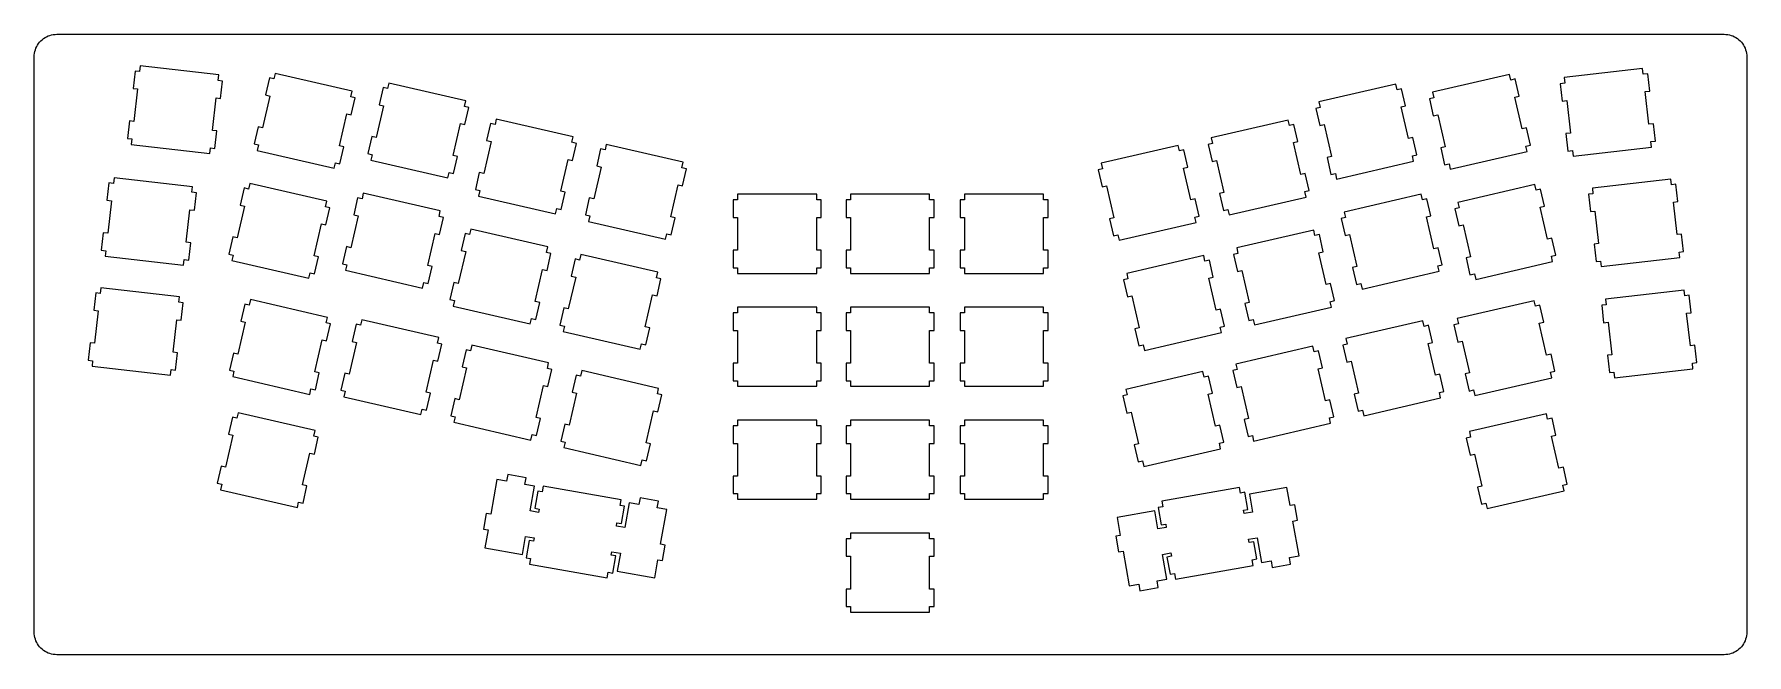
# Model space of a CAD drawing. Extents: x 0 to 304, y 0 to 110.
import ezdxf

# ---------------------------------------------------------------- set-up
doc = ezdxf.new("R2010")
doc.units = 0
doc.layers.get('0').update_dxf_attribs({"linetype": 'CONTINUOUS'})

msp = doc.modelspace()

# ---------------------------------------------------------------- linework, layer by layer
at = {"color": 0}
for p, q in [((1.74322, 109.208), (2.00504, 109.382)), ((2.00504, 109.382), (2.27928, 109.536)), ((2.27928, 109.536), (2.56453, 109.667)), ((2.56453, 109.667), (2.85805, 109.776)), ((2.85805, 109.776), (3.16122, 109.861)), ((3.16122, 109.861), (3.4699, 109.922)), ((3.4699, 109.922), (3.78135, 109.959)), ((3.78135, 109.959), (4.09554, 109.971)), ((4.09554, 109.971), (299.526, 109.971)), ((299.526, 109.971), (299.84, 109.959)), ((299.84, 109.959), (300.152, 109.922)), ((300.152, 109.922), (300.46, 109.861)), ((300.46, 109.861), (300.762, 109.776)), ((300.762, 109.776), (301.057, 109.667)), ((301.057, 109.667), (301.342, 109.536)), ((301.342, 109.536), (301.617, 109.382)), ((301.617, 109.382), (301.877, 109.208)), ((0.09508, 105.971), (0.10749, 106.285)), ((0.10749, 106.285), (0.14469, 106.597)), ((0.14469, 106.597), (0.20533, 106.905)), ((0.20533, 106.905), (0.29077, 107.208)), ((0.29077, 107.208), (0.39963, 107.502)), ((0.39963, 107.502), (0.53055, 107.787)), ((0.53055, 107.787), (0.68489, 108.061)), ((0.68489, 108.061), (0.85852, 108.324)), ((0.85852, 108.324), (1.05282, 108.569)), ((1.05282, 108.569), (1.26642, 108.8)), ((1.26642, 108.8), (1.49793, 109.014)), ((1.49793, 109.014), (1.74322, 109.208)), ((301.877, 109.208), (302.124, 109.014)), ((302.124, 109.014), (302.355, 108.8)), ((302.355, 108.8), (302.569, 108.569)), ((302.569, 108.569), (302.762, 108.324)), ((302.762, 108.324), (302.937, 108.061)), ((302.937, 108.061), (303.09, 107.787)), ((303.09, 107.787), (303.222, 107.502)), ((303.222, 107.502), (303.331, 107.208)), ((303.331, 107.208), (303.416, 106.905)), ((303.416, 106.905), (303.477, 106.597)), ((303.477, 106.597), (303.514, 106.285)), ((303.514, 106.285), (303.527, 105.971)), ((0.09508, 4.09967), (0.09508, 105.971)), ((17.9724, 103.458), (17.621, 100.378)), ((18.7675, 103.367), (17.9724, 103.458)), ((18.8805, 104.362), (18.7675, 103.367)), ((32.7904, 102.777), (18.8805, 104.362)), ((285.068, 103.884), (271.158, 102.299)), ((285.181, 102.89), (285.068, 103.884)), ((303.527, 105.971), (303.527, 4.09967)), ((17.621, 100.378), (18.4161, 100.287)), ((18.4161, 100.287), (17.7602, 94.525)), ((32.6774, 101.783), (32.7904, 102.777)), ((33.4725, 101.692), (32.6774, 101.783)), ((33.1211, 98.6123), (33.4725, 101.692)), ((41.7615, 102.238), (41.064, 99.2173)), ((42.5401, 102.058), (41.7615, 102.238)), ((42.7662, 103.032), (42.5401, 102.058)), ((56.406, 99.883), (42.7662, 103.032)), ((61.8931, 100.522), (61.196, 97.5018)), ((62.6731, 100.342), (61.8931, 100.522)), ((62.8992, 101.317), (62.6731, 100.342)), ((76.539, 98.1675), (62.8992, 101.317)), ((241.355, 101.132), (227.712, 97.9826)), ((241.58, 100.157), (241.355, 101.132)), ((242.358, 100.338), (241.58, 100.157)), ((243.056, 97.3155), (242.358, 100.338)), ((261.487, 102.846), (247.846, 99.6968)), ((261.711, 101.873), (261.487, 102.846)), ((262.491, 102.052), (261.711, 101.873)), ((263.189, 99.0314), (262.491, 102.052)), ((271.271, 101.305), (270.476, 101.214)), ((270.476, 101.214), (270.827, 98.1343)), ((271.158, 102.299), (271.271, 101.305)), ((285.976, 102.981), (285.181, 102.89)), ((286.328, 99.8996), (285.976, 102.981)), ((31.6701, 92.9404), (32.326, 98.7033)), ((32.326, 98.7033), (33.1211, 98.6123)), ((41.844, 99.0367), (40.5391, 93.3856)), ((41.064, 99.2173), (41.844, 99.0367)), ((56.1813, 98.9087), (56.406, 99.883)), ((56.9613, 98.7294), (56.1813, 98.9087)), ((56.2638, 95.7076), (56.9613, 98.7294)), ((61.976, 97.3226), (60.6707, 91.67)), ((61.196, 97.5018), (61.976, 97.3226)), ((76.3143, 97.1931), (76.539, 98.1675)), ((77.0929, 97.0125), (76.3143, 97.1931)), ((227.712, 97.9826), (227.937, 97.0068)), ((242.277, 97.1367), (243.056, 97.3155)), ((243.582, 91.4852), (242.277, 97.1367)), ((248.07, 98.7227), (247.292, 98.5435)), ((247.292, 98.5435), (247.989, 95.5227)), ((247.846, 99.6968), (248.07, 98.7227)), ((262.41, 98.8522), (263.189, 99.0314)), ((263.714, 93.2007), (262.41, 98.8522)), ((270.827, 98.1343), (271.622, 98.2239)), ((271.622, 98.2239), (272.278, 92.4623)), ((285.532, 99.8086), (286.328, 99.8996)), ((286.188, 94.047), (285.532, 99.8086)), ((16.965, 94.6146), (16.615, 91.5349)), ((17.7602, 94.525), (16.965, 94.6146)), ((54.1789, 90.2367), (55.4838, 95.8882)), ((55.4838, 95.8882), (56.2638, 95.7076)), ((74.3119, 88.5211), (75.6172, 94.1723)), ((75.6172, 94.1723), (76.3972, 93.9934)), ((76.3972, 93.9934), (77.0929, 97.0125)), ((80.9554, 94.167), (80.2569, 91.1461)), ((81.7344, 93.9878), (80.9554, 94.167)), ((81.9587, 94.9607), (81.7344, 93.9878)), ((95.6, 91.8118), (81.9587, 94.9607)), ((222.293, 94.7745), (208.651, 91.6259)), ((222.517, 93.8018), (222.293, 94.7745)), ((227.937, 97.0068), (227.159, 96.828)), ((227.159, 96.828), (227.856, 93.8071)), ((247.989, 95.5227), (248.768, 95.7019)), ((248.768, 95.7019), (250.073, 90.0508)), ((286.983, 94.1366), (286.188, 94.047)), ((287.335, 91.0565), (286.983, 94.1366)), ((16.615, 91.5349), (17.4088, 91.4453)), ((17.4088, 91.4453), (17.2957, 90.4515)), ((32.4638, 92.8494), (31.6701, 92.9404)), ((32.1138, 89.7696), (32.4638, 92.8494)), ((39.7591, 93.5662), (39.062, 90.5454)), ((40.5391, 93.3856), (39.7591, 93.5662)), ((59.8911, 91.8503), (59.1951, 88.8298)), ((60.6707, 91.67), (59.8911, 91.8503)), ((80.2569, 91.1461), (81.0369, 90.9655)), ((95.3752, 90.8375), (95.6, 91.8118)), ((208.651, 91.6259), (208.876, 90.653)), ((223.297, 93.9807), (222.517, 93.8018)), ((223.994, 90.9602), (223.297, 93.9807)), ((227.856, 93.8071), (228.636, 93.9878)), ((228.636, 93.9878), (229.939, 88.3363)), ((244.361, 91.6658), (243.582, 91.4852)), ((245.058, 88.6435), (244.361, 91.6658)), ((264.494, 93.3799), (263.714, 93.2007)), ((265.191, 90.3609), (264.494, 93.3799)), ((272.278, 92.4623), (271.483, 92.3713)), ((271.483, 92.3713), (271.835, 89.2912)), ((286.54, 90.9669), (287.335, 91.0565)), ((17.2957, 90.4515), (31.2057, 88.8654)), ((31.2057, 88.8654), (31.3187, 89.8606)), ((31.3187, 89.8606), (32.1138, 89.7696)), ((39.062, 90.5454), (39.842, 90.3647)), ((39.842, 90.3647), (39.6159, 89.3907)), ((39.6159, 89.3907), (53.2571, 86.2418)), ((54.9589, 90.0575), (54.1789, 90.2367)), ((54.2618, 87.0356), (54.9589, 90.0575)), ((59.1951, 88.8298), (59.9736, 88.6506)), ((59.9736, 88.6506), (59.7489, 87.6762)), ((75.0919, 88.3405), (74.3119, 88.5211)), ((74.3948, 85.3211), (75.0919, 88.3405)), ((81.0369, 90.9655), (79.732, 85.3158)), ((96.1552, 90.6568), (95.3752, 90.8375)), ((95.4581, 87.6378), (96.1552, 90.6568)), ((100.444, 89.6676), (99.7479, 86.6454)), ((101.225, 89.487), (100.444, 89.6676)), ((101.45, 90.4614), (101.225, 89.487)), ((115.091, 87.3125), (101.45, 90.4614)), ((202.803, 90.2765), (189.162, 87.1266)), ((203.028, 89.3011), (202.803, 90.2765)), ((203.808, 89.4814), (203.028, 89.3011)), ((204.505, 86.4609), (203.808, 89.4814)), ((208.876, 90.653), (208.098, 90.4723)), ((208.098, 90.4723), (208.795, 87.4518)), ((223.216, 90.7796), (223.994, 90.9602)), ((224.52, 85.1299), (223.216, 90.7796)), ((229.939, 88.3363), (229.161, 88.156)), ((229.161, 88.156), (229.858, 85.1352)), ((244.278, 88.4647), (245.058, 88.6435)), ((244.504, 87.4903), (244.278, 88.4647)), ((250.073, 90.0508), (249.294, 89.8715)), ((249.294, 89.8715), (249.99, 86.8507)), ((250.994, 86.0559), (264.637, 89.2044)), ((264.411, 90.1802), (265.191, 90.3609)), ((264.637, 89.2044), (264.411, 90.1802)), ((271.835, 89.2912), (272.63, 89.3822)), ((272.63, 89.3822), (272.743, 88.3888)), ((272.743, 88.3888), (286.653, 89.9735)), ((286.653, 89.9735), (286.54, 90.9669)), ((53.2571, 86.2418), (53.4829, 87.2162)), ((53.4829, 87.2162), (54.2618, 87.0356)), ((59.7489, 87.6762), (73.3901, 84.5263)), ((73.3901, 84.5263), (73.6163, 85.5017)), ((73.6163, 85.5017), (74.3948, 85.3211)), ((78.9534, 85.495), (78.256, 82.4742)), ((79.732, 85.3158), (78.9534, 85.495)), ((93.3732, 82.1655), (94.6781, 87.817)), ((94.6781, 87.817), (95.4581, 87.6378)), ((100.528, 86.4665), (99.223, 80.815)), ((99.7479, 86.6454), (100.528, 86.4665)), ((114.865, 86.3381), (115.091, 87.3125)), ((115.645, 86.1579), (114.865, 86.3381)), ((114.948, 83.137), (115.645, 86.1579)), ((189.387, 86.1522), (188.608, 85.9716)), ((188.608, 85.9716), (189.304, 82.9525)), ((189.162, 87.1266), (189.387, 86.1522)), ((203.725, 86.2817), (204.505, 86.4609)), ((205.03, 80.6305), (203.725, 86.2817)), ((208.795, 87.4518), (209.573, 87.6307)), ((209.573, 87.6307), (210.879, 81.9796)), ((225.3, 85.3087), (224.52, 85.1299)), ((225.997, 82.2896), (225.3, 85.3087)), ((229.858, 85.1352), (230.638, 85.3158)), ((230.638, 85.3158), (230.863, 84.3414)), ((230.863, 84.3414), (244.504, 87.4903)), ((249.99, 86.8507), (250.77, 87.0299)), ((250.77, 87.0299), (250.994, 86.0559)), ((13.3201, 83.6648), (12.9701, 80.5836)), ((14.1152, 83.5738), (13.3201, 83.6648)), ((14.2282, 84.5675), (14.1152, 83.5738)), ((28.1382, 82.9829), (14.2282, 84.5675)), ((28.0252, 81.9891), (28.1382, 82.9829)), ((28.8203, 81.8981), (28.0252, 81.9891)), ((37.2622, 82.7486), (36.5647, 79.7278)), ((38.0421, 82.568), (37.2622, 82.7486)), ((38.2669, 83.5424), (38.0421, 82.568)), ((51.9081, 80.3935), (38.2669, 83.5424)), ((78.256, 82.4742), (79.036, 82.2935)), ((79.036, 82.2935), (78.8098, 81.3209)), ((94.1532, 81.9848), (93.3732, 82.1655)), ((93.4558, 78.9658), (94.1532, 81.9848)), ((112.864, 77.6661), (114.169, 83.3176)), ((114.169, 83.3176), (114.948, 83.137)), ((189.304, 82.9525), (190.084, 83.1314)), ((190.084, 83.1314), (191.389, 77.4802)), ((210.879, 81.9796), (210.1, 81.8003)), ((225.217, 82.109), (225.997, 82.2896)), ((225.443, 81.1347), (225.217, 82.109)), ((265.986, 83.3575), (252.345, 80.2072)), ((266.212, 82.3817), (265.986, 83.3575)), ((266.991, 82.5623), (266.212, 82.3817)), ((267.688, 79.5419), (266.991, 82.5623)), ((290.077, 84.322), (276.167, 82.7373)), ((276.167, 82.7373), (276.28, 81.7439)), ((290.19, 83.3286), (290.077, 84.322)), ((290.985, 83.4196), (290.19, 83.3286)), ((291.335, 80.3395), (290.985, 83.4196)), ((12.9701, 80.5836), (13.7638, 80.494)), ((13.7638, 80.494), (13.1079, 74.731)), ((27.0178, 73.1464), (27.6751, 78.9093)), ((27.6751, 78.9093), (28.4689, 78.8183)), ((28.4689, 78.8183), (28.8203, 81.8981)), ((37.3433, 79.5472), (36.0384, 73.896)), ((36.5647, 79.7278), (37.3433, 79.5472)), ((51.6819, 79.4191), (51.9081, 80.3935)), ((52.4619, 79.2385), (51.6819, 79.4191)), ((51.7645, 76.218), (52.4619, 79.2385)), ((57.3938, 81.0327), (56.6967, 78.0122)), ((58.1738, 80.8535), (57.3938, 81.0327)), ((58.3985, 81.8265), (58.1738, 80.8535)), ((72.0397, 78.6776), (58.3985, 81.8265)), ((78.8098, 81.3209), (92.4511, 78.1706)), ((92.4511, 78.1706), (92.6758, 79.145)), ((92.6758, 79.145), (93.4558, 78.9658)), ((98.443, 80.9957), (97.7456, 77.9748)), ((99.223, 80.815), (98.443, 80.9957)), ((124.729, 80.6319), (123.931, 80.6319)), ((123.931, 80.6319), (123.931, 77.5324)), ((124.729, 81.6321), (124.729, 80.6319)), ((138.73, 81.6321), (124.729, 81.6321)), ((138.73, 80.6319), (138.73, 81.6321)), ((139.531, 80.6319), (138.73, 80.6319)), ((139.531, 77.5324), (139.531, 80.6319)), ((144.734, 80.6319), (143.933, 80.6319)), ((143.933, 80.6319), (143.933, 77.5324)), ((144.734, 81.6321), (144.734, 80.6319)), ((158.733, 81.6321), (144.734, 81.6321)), ((158.733, 80.6319), (158.733, 81.6321)), ((159.534, 80.6319), (158.733, 80.6319)), ((159.534, 77.5324), (159.534, 80.6319)), ((164.926, 80.6319), (164.127, 80.6319)), ((164.127, 80.6319), (164.127, 77.5324)), ((164.926, 81.6321), (164.926, 80.6319)), ((178.926, 81.6321), (164.926, 81.6321)), ((178.926, 80.6319), (178.926, 81.6321)), ((179.727, 80.6319), (178.926, 80.6319)), ((179.727, 77.5324), (179.727, 80.6319)), ((205.81, 80.8094), (205.03, 80.6305)), ((206.506, 77.7889), (205.81, 80.8094)), ((210.1, 81.8003), (210.797, 78.7799)), ((210.797, 78.7799), (211.576, 78.9587)), ((211.576, 78.9587), (211.8, 77.9847)), ((211.8, 77.9847), (225.443, 81.1347)), ((245.853, 81.6405), (232.212, 78.4916)), ((246.079, 80.6676), (245.853, 81.6405)), ((246.859, 80.8468), (246.079, 80.6676)), ((247.555, 77.826), (246.859, 80.8468)), ((252.571, 79.2332), (251.791, 79.0526)), ((251.791, 79.0526), (252.487, 76.0317)), ((252.345, 80.2072), (252.571, 79.2332)), ((266.908, 79.3627), (267.688, 79.5419)), ((268.213, 73.7097), (266.908, 79.3627)), ((276.28, 81.7439), (275.485, 81.6529)), ((275.485, 81.6529), (275.836, 78.5731)), ((290.541, 80.2488), (291.335, 80.3395)), ((291.197, 74.4859), (290.541, 80.2488)), ((49.681, 70.7471), (50.9845, 76.3986)), ((50.9845, 76.3986), (51.7645, 76.218)), ((57.4767, 77.8316), (56.1717, 72.1815)), ((56.6967, 78.0122), (57.4767, 77.8316)), ((71.815, 77.7035), (72.0397, 78.6776)), ((72.595, 77.5229), (71.815, 77.7035)), ((71.8979, 74.5035), (72.595, 77.5229)), ((97.7456, 77.9748), (98.5255, 77.7956)), ((98.5255, 77.7956), (98.3008, 76.8202)), ((98.3008, 76.8202), (111.942, 73.6713)), ((113.644, 77.4859), (112.864, 77.6661)), ((112.945, 74.465), (113.644, 77.4859)), ((123.931, 77.5324), (124.729, 77.5324)), ((124.729, 77.5324), (124.729, 71.7324)), ((138.73, 71.7324), (138.73, 77.5324)), ((138.73, 77.5324), (139.531, 77.5324)), ((143.933, 77.5324), (144.734, 77.5324)), ((144.734, 77.5324), (144.734, 71.7324)), ((158.733, 71.7324), (158.733, 77.5324)), ((158.733, 77.5324), (159.534, 77.5324)), ((164.127, 77.5324), (164.926, 77.5324)), ((164.926, 77.5324), (164.926, 71.7324)), ((178.926, 71.7324), (178.926, 77.5324)), ((178.926, 77.5324), (179.727, 77.5324)), ((191.389, 77.4802), (190.609, 77.2996)), ((190.609, 77.2996), (191.306, 74.2805)), ((192.312, 73.4854), (205.952, 76.6353)), ((205.727, 77.6097), (206.506, 77.7889)), ((205.952, 76.6353), (205.727, 77.6097)), ((232.438, 77.5187), (231.658, 77.3384)), ((231.658, 77.3384), (232.355, 74.3176)), ((232.212, 78.4916), (232.438, 77.5187)), ((246.776, 77.6457), (247.555, 77.826)), ((248.08, 71.9956), (246.776, 77.6457)), ((252.487, 76.0317), (253.267, 76.2123)), ((253.267, 76.2123), (254.572, 70.5612)), ((275.836, 78.5731), (276.631, 78.6624)), ((276.631, 78.6624), (277.288, 72.9008)), ((12.3142, 74.822), (11.9628, 71.7419)), ((13.1079, 74.731), (12.3142, 74.822)), ((27.8129, 73.0567), (27.0178, 73.1464)), ((27.4616, 69.9766), (27.8129, 73.0567)), ((35.2599, 74.0763), (34.5626, 71.0558)), ((36.0384, 73.896), (35.2599, 74.0763)), ((69.813, 69.0316), (71.1179, 74.6827)), ((71.1179, 74.6827), (71.8979, 74.5035)), ((76.4551, 74.6774), (75.759, 71.6566)), ((77.2351, 74.4968), (76.4551, 74.6774)), ((77.4594, 75.4712), (77.2351, 74.4968)), ((91.102, 72.3223), (77.4594, 75.4712)), ((111.942, 73.6713), (112.167, 74.6457)), ((112.167, 74.6457), (112.945, 74.465)), ((191.306, 74.2805), (192.086, 74.4594)), ((192.086, 74.4594), (192.312, 73.4854)), ((226.792, 75.2863), (213.151, 72.136)), ((227.018, 74.3109), (226.792, 75.2863)), ((227.797, 74.4911), (227.018, 74.3109)), ((228.494, 71.4707), (227.797, 74.4911)), ((232.355, 74.3176), (233.135, 74.4968)), ((233.135, 74.4968), (234.44, 68.8467)), ((268.993, 73.8904), (268.213, 73.7097)), ((269.69, 70.8699), (268.993, 73.8904)), ((277.288, 72.9008), (276.492, 72.8102)), ((291.992, 74.5765), (291.197, 74.4859)), ((292.344, 71.4968), (291.992, 74.5765)), ((11.9628, 71.7419), (12.7579, 71.6509)), ((12.7579, 71.6509), (12.6435, 70.6575)), ((12.6435, 70.6575), (26.5534, 69.0728)), ((26.5534, 69.0728), (26.6678, 70.0663)), ((26.6678, 70.0663), (27.4616, 69.9766)), ((34.5626, 71.0558), (35.3413, 70.8752)), ((35.3413, 70.8752), (35.1166, 69.9012)), ((35.1166, 69.9012), (48.7578, 66.7523)), ((50.4596, 70.5665), (49.681, 70.7471)), ((49.7625, 67.546), (50.4596, 70.5665)), ((55.3932, 72.3607), (54.6943, 69.3402)), ((56.1717, 72.1815), (55.3932, 72.3607)), ((76.5376, 71.476), (75.2327, 65.8248)), ((75.759, 71.6566), (76.5376, 71.476)), ((90.8763, 71.3465), (91.102, 72.3223)), ((91.6562, 71.1673), (90.8763, 71.3465)), ((90.9588, 68.1468), (91.6562, 71.1673)), ((95.946, 70.1767), (95.2472, 67.1572)), ((96.7246, 69.9975), (95.946, 70.1767)), ((96.949, 70.9718), (96.7246, 69.9975)), ((110.59, 67.8215), (96.949, 70.9718)), ((124.729, 71.7324), (123.931, 71.7324)), ((123.931, 71.7324), (123.931, 68.6319)), ((139.531, 71.7324), (138.73, 71.7324)), ((139.531, 68.6319), (139.531, 71.7324)), ((144.734, 71.7324), (143.933, 71.7324)), ((143.933, 71.7324), (143.933, 68.6319)), ((159.534, 71.7324), (158.733, 71.7324)), ((159.534, 68.6319), (159.534, 71.7324)), ((164.926, 71.7324), (164.127, 71.7324)), ((164.127, 71.7324), (164.127, 68.6319)), ((179.727, 71.7324), (178.926, 71.7324)), ((179.727, 68.6319), (179.727, 71.7324)), ((207.302, 70.7856), (193.661, 67.637)), ((207.527, 69.813), (207.302, 70.7856)), ((208.307, 69.9918), (207.527, 69.813)), ((209.004, 66.9713), (208.307, 69.9918)), ((213.377, 71.162), (212.597, 70.9828)), ((212.597, 70.9828), (213.294, 67.9609)), ((213.151, 72.136), (213.377, 71.162)), ((227.714, 71.2914), (228.494, 71.4707)), ((229.019, 65.6389), (227.714, 71.2914)), ((248.86, 72.1748), (248.08, 71.9956)), ((249.557, 69.154), (248.86, 72.1748)), ((254.572, 70.5612), (253.792, 70.3806)), ((253.792, 70.3806), (254.489, 67.3612)), ((268.911, 70.6907), (269.69, 70.8699)), ((269.135, 69.7149), (268.911, 70.6907)), ((276.492, 72.8102), (276.844, 69.7301)), ((276.844, 69.7301), (277.639, 69.8197)), ((277.639, 69.8197), (277.752, 68.8277)), ((277.752, 68.8277), (291.662, 70.4123)), ((291.549, 71.4058), (292.344, 71.4968)), ((291.662, 70.4123), (291.549, 71.4058)), ((48.7578, 66.7523), (48.9825, 67.7263)), ((48.9825, 67.7263), (49.7625, 67.546)), ((54.6943, 69.3402), (55.4743, 69.1596)), ((55.4743, 69.1596), (55.2496, 68.1867)), ((55.2496, 68.1867), (68.8908, 65.0363)), ((70.5926, 68.8509), (69.813, 69.0316)), ((69.8941, 65.8315), (70.5926, 68.8509)), ((88.8739, 62.6759), (90.1788, 68.3274)), ((90.1788, 68.3274), (90.9588, 68.1468)), ((96.0272, 66.9766), (94.7222, 61.3255)), ((95.2472, 67.1572), (96.0272, 66.9766)), ((110.367, 66.8486), (110.59, 67.8215)), ((111.146, 66.6679), (110.367, 66.8486)), ((123.931, 68.6319), (124.729, 68.6319)), ((124.729, 68.6319), (124.729, 67.6328)), ((124.729, 67.6328), (138.73, 67.6328)), ((138.73, 67.6328), (138.73, 68.6319)), ((138.73, 68.6319), (139.531, 68.6319)), ((143.933, 68.6319), (144.734, 68.6319)), ((144.734, 68.6319), (144.734, 67.6328)), ((144.734, 67.6328), (158.733, 67.6328)), ((158.733, 67.6328), (158.733, 68.6319)), ((158.733, 68.6319), (159.534, 68.6319)), ((164.127, 68.6319), (164.926, 68.6319)), ((164.926, 68.6319), (164.926, 67.6328)), ((164.926, 67.6328), (178.926, 67.6328)), ((178.926, 67.6328), (178.926, 68.6319)), ((178.926, 68.6319), (179.727, 68.6319)), ((193.661, 67.637), (193.886, 66.6627)), ((208.224, 66.7907), (209.004, 66.9713)), ((209.529, 61.141), (208.224, 66.7907)), ((213.294, 67.9609), (214.074, 68.1411)), ((214.074, 68.1411), (215.379, 62.49)), ((234.44, 68.8467), (233.66, 68.6664)), ((233.66, 68.6664), (234.357, 65.6456)), ((235.362, 64.8518), (249.003, 68.0007)), ((248.779, 68.9737), (249.557, 69.154)), ((249.003, 68.0007), (248.779, 68.9737)), ((254.489, 67.3612), (255.269, 67.5404)), ((255.269, 67.5404), (255.495, 66.566)), ((255.495, 66.566), (269.135, 69.7149)), ((11.005, 64.1809), (10.6536, 61.1008)), ((11.8001, 64.0898), (11.005, 64.1809)), ((11.9131, 65.0833), (11.8001, 64.0898)), ((25.8231, 63.4986), (11.9131, 65.0833)), ((68.8908, 65.0363), (69.1155, 66.0107)), ((69.1155, 66.0107), (69.8941, 65.8315)), ((74.4541, 66.0054), (73.7567, 62.9846)), ((75.2327, 65.8248), (74.4541, 66.0054)), ((108.363, 58.1766), (109.668, 63.8267)), ((109.668, 63.8267), (110.448, 63.6475)), ((110.448, 63.6475), (111.146, 66.6679)), ((193.886, 66.6627), (193.106, 66.482)), ((193.106, 66.482), (193.804, 63.463)), ((229.799, 65.8192), (229.019, 65.6389)), ((230.496, 62.7987), (229.799, 65.8192)), ((234.357, 65.6456), (235.136, 65.8248)), ((235.136, 65.8248), (235.362, 64.8518)), ((292.414, 64.6479), (278.504, 63.0633)), ((292.527, 63.6545), (292.414, 64.6479)), ((293.322, 63.7452), (292.527, 63.6545)), ((293.674, 60.6654), (293.322, 63.7452)), ((10.6536, 61.1008), (11.4487, 61.0087)), ((11.4487, 61.0087), (10.7928, 55.2457)), ((25.7101, 62.5038), (25.8231, 63.4986)), ((26.5038, 62.4141), (25.7101, 62.5038)), ((26.1538, 59.334), (26.5038, 62.4141)), ((37.4026, 62.1866), (36.7055, 59.1661)), ((38.1811, 62.0078), (37.4026, 62.1866)), ((38.4059, 62.9818), (38.1811, 62.0078)), ((52.0485, 59.8318), (38.4059, 62.9818)), ((73.7567, 62.9846), (74.5352, 62.804)), ((74.5352, 62.804), (74.3109, 61.83)), ((74.3109, 61.83), (87.9521, 58.6811)), ((89.6539, 62.4967), (88.8739, 62.6759)), ((88.9564, 59.4748), (89.6539, 62.4967)), ((93.9437, 61.5047), (93.2448, 58.4853)), ((94.7222, 61.3255), (93.9437, 61.5047)), ((124.729, 61.6299), (124.729, 60.6294)), ((138.73, 61.6299), (124.729, 61.6299)), ((138.73, 60.6294), (138.73, 61.6299)), ((144.734, 61.6299), (144.734, 60.6294)), ((158.733, 61.6299), (144.734, 61.6299)), ((158.733, 60.6294), (158.733, 61.6299)), ((164.926, 61.6299), (164.926, 60.6294)), ((178.926, 61.6299), (164.926, 61.6299)), ((178.926, 60.6294), (178.926, 61.6299)), ((193.804, 63.463), (194.583, 63.6418)), ((194.583, 63.6418), (195.888, 57.9907)), ((210.309, 61.3198), (209.529, 61.141)), ((211.007, 58.2993), (210.309, 61.3198)), ((215.379, 62.49), (214.599, 62.3108)), ((214.599, 62.3108), (215.296, 59.2889)), ((216.301, 58.4951), (229.941, 61.6437)), ((229.716, 62.6195), (230.496, 62.7987)), ((229.941, 61.6437), (229.716, 62.6195)), ((265.846, 62.7959), (252.203, 59.6456)), ((266.07, 61.8215), (265.846, 62.7959)), ((266.849, 62.0007), (266.07, 61.8215)), ((267.547, 58.9802), (266.849, 62.0007)), ((278.617, 62.0695), (277.822, 61.9788)), ((277.822, 61.9788), (278.173, 58.8987)), ((278.504, 63.0633), (278.617, 62.0695)), ((24.7027, 53.6621), (25.3587, 59.4237)), ((25.3587, 59.4237), (26.1538, 59.334)), ((37.484, 58.9855), (36.1791, 53.3358)), ((36.7055, 59.1661), (37.484, 58.9855)), ((51.8238, 58.8574), (52.0485, 59.8318)), ((52.6023, 58.6768), (51.8238, 58.8574)), ((51.9053, 55.6578), (52.6023, 58.6768)), ((57.1059, 58.6147), (56.4099, 55.5957)), ((57.8859, 58.4359), (57.1059, 58.6147)), ((58.1106, 59.4099), (57.8859, 58.4359)), ((71.7532, 56.2599), (58.1106, 59.4099)), ((87.9521, 58.6811), (88.1765, 59.6554)), ((88.1765, 59.6554), (88.9564, 59.4748)), ((93.2448, 58.4853), (94.0248, 58.3046)), ((94.0248, 58.3046), (93.8004, 57.3306)), ((109.143, 57.996), (108.363, 58.1766)), ((108.446, 54.9755), (109.143, 57.996)), ((124.729, 60.6294), (123.931, 60.6294)), ((123.931, 60.6294), (123.931, 57.5303)), ((139.531, 60.6294), (138.73, 60.6294)), ((139.531, 57.5303), (139.531, 60.6294)), ((144.734, 60.6294), (143.933, 60.6294)), ((143.933, 60.6294), (143.933, 57.5303)), ((159.534, 60.6294), (158.733, 60.6294)), ((159.534, 57.5303), (159.534, 60.6294)), ((164.926, 60.6294), (164.127, 60.6294)), ((164.127, 60.6294), (164.127, 57.5303)), ((179.727, 60.6294), (178.926, 60.6294)), ((179.727, 57.5303), (179.727, 60.6294)), ((195.888, 57.9907), (195.108, 57.81)), ((195.108, 57.81), (195.807, 54.791)), ((210.227, 58.1187), (211.007, 58.2993)), ((210.451, 57.1458), (210.227, 58.1187)), ((215.296, 59.2889), (216.075, 59.4692)), ((216.075, 59.4692), (216.301, 58.4951)), ((246.141, 59.224), (232.5, 56.0751)), ((246.367, 58.2496), (246.141, 59.224)), ((247.146, 58.4302), (246.367, 58.2496)), ((247.843, 55.4094), (247.146, 58.4302)), ((252.429, 58.6726), (251.649, 58.4923)), ((251.649, 58.4923), (252.348, 55.4715)), ((252.203, 59.6456), (252.429, 58.6726)), ((266.767, 58.801), (267.547, 58.9802)), ((268.073, 53.1495), (266.767, 58.801)), ((278.173, 58.8987), (278.969, 58.9897)), ((278.969, 58.9897), (279.626, 53.2268)), ((292.879, 60.5744), (293.674, 60.6654)), ((293.536, 54.8128), (292.879, 60.5744)), ((9.99765, 55.3364), (9.64628, 52.2566)), ((10.7928, 55.2457), (9.99765, 55.3364)), ((49.8217, 50.1855), (51.1253, 55.8366)), ((51.1253, 55.8366), (51.9053, 55.6578)), ((57.1885, 55.415), (55.8835, 49.7639)), ((56.4099, 55.5957), (57.1885, 55.415)), ((71.5271, 55.2856), (71.7532, 56.2599)), ((72.3071, 55.1064), (71.5271, 55.2856)), ((71.6097, 52.0859), (72.3071, 55.1064)), ((77.6002, 54.9106), (77.3755, 53.9365)), ((91.2414, 51.7606), (77.6002, 54.9106)), ((93.8004, 57.3306), (107.442, 54.1817)), ((107.442, 54.1817), (107.666, 55.1547)), ((107.666, 55.1547), (108.446, 54.9755)), ((123.931, 57.5303), (124.729, 57.5303)), ((124.729, 57.5303), (124.729, 51.7303)), ((138.73, 51.7303), (138.73, 57.5303)), ((138.73, 57.5303), (139.531, 57.5303)), ((143.933, 57.5303), (144.734, 57.5303)), ((144.734, 57.5303), (144.734, 51.7303)), ((158.733, 51.7303), (158.733, 57.5303)), ((158.733, 57.5303), (159.534, 57.5303)), ((164.127, 57.5303), (164.926, 57.5303)), ((164.926, 57.5303), (164.926, 51.7303)), ((178.926, 51.7303), (178.926, 57.5303)), ((178.926, 57.5303), (179.727, 57.5303)), ((195.807, 54.791), (196.585, 54.9698)), ((196.585, 54.9698), (196.81, 53.9958)), ((196.81, 53.9958), (210.451, 57.1458)), ((226.652, 54.7247), (213.01, 51.5758)), ((226.876, 53.7503), (226.652, 54.7247)), ((232.726, 55.1007), (231.946, 54.9204)), ((231.946, 54.9204), (232.643, 51.8996)), ((232.5, 56.0751), (232.726, 55.1007)), ((247.063, 55.2291), (247.843, 55.4094)), ((248.368, 49.5776), (247.063, 55.2291)), ((252.348, 55.4715), (253.126, 55.6507)), ((253.126, 55.6507), (254.431, 50.0006)), ((294.33, 54.9025), (293.536, 54.8128)), ((294.681, 51.8223), (294.33, 54.9025)), ((9.64628, 52.2566), (10.4414, 52.1656)), ((10.4414, 52.1656), (10.3284, 51.1736)), ((25.4978, 53.5711), (24.7027, 53.6621)), ((25.1465, 50.4913), (25.4978, 53.5711)), ((35.4005, 53.5146), (34.7031, 50.4941)), ((36.1791, 53.3358), (35.4005, 53.5146)), ((69.5262, 46.6136), (70.8297, 52.2647)), ((70.8297, 52.2647), (71.6097, 52.0859)), ((76.5969, 54.1154), (75.8994, 51.0949)), ((77.3755, 53.9365), (76.5969, 54.1154)), ((91.0181, 50.7862), (91.2414, 51.7606)), ((124.729, 51.7303), (123.931, 51.7303)), ((123.931, 51.7303), (123.931, 48.6297)), ((139.531, 51.7303), (138.73, 51.7303)), ((139.531, 48.6297), (139.531, 51.7303)), ((144.734, 51.7303), (143.933, 51.7303)), ((143.933, 51.7303), (143.933, 48.6297)), ((159.534, 51.7303), (158.733, 51.7303)), ((159.534, 48.6297), (159.534, 51.7303)), ((164.926, 51.7303), (164.127, 51.7303)), ((164.127, 51.7303), (164.127, 48.6297)), ((179.727, 51.7303), (178.926, 51.7303)), ((179.727, 48.6297), (179.727, 51.7303)), ((227.656, 53.9295), (226.876, 53.7503)), ((228.353, 50.909), (227.656, 53.9295)), ((232.643, 51.8996), (233.423, 52.0802)), ((233.423, 52.0802), (234.728, 46.4287)), ((268.851, 53.3287), (268.073, 53.1495)), ((269.55, 50.3093), (268.851, 53.3287)), ((279.626, 53.2268), (278.831, 53.1357)), ((278.831, 53.1357), (279.181, 50.056)), ((293.886, 51.7317), (294.681, 51.8223)), ((293.999, 50.7379), (293.886, 51.7317)), ((10.3284, 51.1736), (24.2383, 49.5886)), ((24.2383, 49.5886), (24.3513, 50.5837)), ((24.3513, 50.5837), (25.1465, 50.4913)), ((34.7031, 50.4941), (35.4831, 50.3135)), ((35.4831, 50.3135), (35.2571, 49.3406)), ((35.2571, 49.3406), (48.8982, 46.192)), ((50.6003, 50.0063), (49.8217, 50.1855)), ((49.9029, 46.9858), (50.6003, 50.0063)), ((55.1049, 49.9428), (54.4079, 46.9237)), ((55.8835, 49.7639), (55.1049, 49.9428)), ((76.678, 50.9157), (75.3731, 45.2646)), ((75.8994, 51.0949), (76.678, 50.9157)), ((91.7967, 50.607), (91.0181, 50.7862)), ((91.0992, 47.5865), (91.7967, 50.607)), ((96.0864, 49.6164), (95.3879, 46.5956)), ((96.865, 49.4358), (96.0864, 49.6164)), ((97.0911, 50.4102), (96.865, 49.4358)), ((110.731, 47.2613), (97.0911, 50.4102)), ((123.931, 48.6297), (124.729, 48.6297)), ((124.729, 48.6297), (124.729, 47.6306)), ((138.73, 47.6306), (138.73, 48.6297)), ((138.73, 48.6297), (139.531, 48.6297)), ((143.933, 48.6297), (144.734, 48.6297)), ((144.734, 48.6297), (144.734, 47.6306)), ((158.733, 47.6306), (158.733, 48.6297)), ((158.733, 48.6297), (159.534, 48.6297)), ((164.127, 48.6297), (164.926, 48.6297)), ((164.926, 48.6297), (164.926, 47.6306)), ((178.926, 47.6306), (178.926, 48.6297)), ((178.926, 48.6297), (179.727, 48.6297)), ((207.162, 50.2267), (193.521, 47.075)), ((207.386, 49.2495), (207.162, 50.2267)), ((208.166, 49.4302), (207.386, 49.2495)), ((208.864, 46.4097), (208.166, 49.4302)), ((213.235, 50.6017), (212.455, 50.4211)), ((212.455, 50.4211), (213.154, 47.4003)), ((213.01, 51.5758), (213.235, 50.6017)), ((227.573, 50.7298), (228.353, 50.909)), ((228.878, 45.0783), (227.573, 50.7298)), ((249.148, 49.7597), (248.368, 49.5776)), ((249.845, 46.7374), (249.148, 49.7597)), ((254.431, 50.0006), (253.65, 49.8217)), ((253.65, 49.8217), (254.35, 46.7995)), ((255.352, 46.0058), (268.994, 49.1546)), ((268.77, 50.129), (269.55, 50.3093)), ((268.994, 49.1546), (268.77, 50.129)), ((279.181, 50.056), (279.976, 50.1467)), ((279.976, 50.1467), (280.089, 49.1532)), ((280.089, 49.1532), (293.999, 50.7379)), ((48.8982, 46.192), (49.1229, 47.1646)), ((49.1229, 47.1646), (49.9029, 46.9858)), ((54.4079, 46.9237), (55.1864, 46.7431)), ((55.1864, 46.7431), (54.9617, 45.7687)), ((54.9617, 45.7687), (68.6029, 42.6187)), ((70.3047, 46.4344), (69.5262, 46.6136)), ((69.6076, 43.4139), (70.3047, 46.4344)), ((89.0143, 42.1143), (90.3192, 47.7654)), ((90.3192, 47.7654), (91.0992, 47.5865)), ((96.169, 46.415), (94.8641, 40.7638)), ((95.3879, 46.5956), (96.169, 46.415)), ((110.506, 46.2869), (110.731, 47.2613)), ((111.286, 46.1077), (110.506, 46.2869)), ((110.589, 43.0858), (111.286, 46.1077)), ((124.729, 47.6306), (138.73, 47.6306)), ((144.734, 47.6306), (158.733, 47.6306)), ((164.926, 47.6306), (178.926, 47.6306)), ((193.745, 46.101), (192.965, 45.9218)), ((192.965, 45.9218), (193.664, 42.901)), ((193.521, 47.075), (193.745, 46.101)), ((208.085, 46.2305), (208.864, 46.4097)), ((209.389, 40.579), (208.085, 46.2305)), ((213.154, 47.4003), (213.932, 47.5795)), ((213.932, 47.5795), (215.237, 41.9294)), ((234.728, 46.4287), (233.948, 46.2485)), ((233.948, 46.2485), (234.646, 43.2276)), ((235.65, 42.4325), (249.29, 45.5828)), ((249.065, 46.5571), (249.845, 46.7374)), ((249.29, 45.5828), (249.065, 46.5571)), ((254.35, 46.7995), (255.129, 46.9787)), ((255.129, 46.9787), (255.352, 46.0058)), ((36.2271, 42.9563), (36.0027, 41.9806)), ((49.8683, 39.806), (36.2271, 42.9563)), ((68.6029, 42.6187), (68.8277, 43.5928)), ((68.8277, 43.5928), (69.6076, 43.4139)), ((74.5945, 45.4434), (73.896, 42.4229)), ((75.3731, 45.2646), (74.5945, 45.4434)), ((108.504, 37.6149), (109.809, 43.2664)), ((109.809, 43.2664), (110.589, 43.0858)), ((193.664, 42.901), (194.443, 43.0816)), ((194.443, 43.0816), (195.748, 37.429)), ((229.658, 45.2575), (228.878, 45.0783)), ((230.356, 42.2381), (229.658, 45.2575)), ((234.646, 43.2276), (235.424, 43.4082)), ((235.424, 43.4082), (235.65, 42.4325)), ((268.024, 42.7701), (254.383, 39.6215)), ((268.249, 41.7961), (268.024, 42.7701)), ((35.2241, 42.1612), (34.5254, 39.1418)), ((36.0027, 41.9806), (35.2241, 42.1612)), ((49.6439, 38.8317), (49.8683, 39.806)), ((73.896, 42.4229), (74.676, 42.2437)), ((74.676, 42.2437), (74.4513, 41.2694)), ((74.4513, 41.2694), (88.0925, 38.1194)), ((89.7943, 41.9336), (89.0143, 42.1143)), ((89.0972, 38.9146), (89.7943, 41.9336)), ((94.0841, 40.9444), (93.387, 37.9236)), ((94.8641, 40.7638), (94.0841, 40.9444)), ((124.729, 40.6273), (123.931, 40.6273)), ((123.931, 40.6273), (123.931, 37.5281)), ((124.729, 41.6278), (124.729, 40.6273)), ((138.73, 41.6278), (124.729, 41.6278)), ((138.73, 40.6273), (138.73, 41.6278)), ((139.531, 40.6273), (138.73, 40.6273)), ((139.531, 37.5281), (139.531, 40.6273)), ((144.734, 40.6273), (143.933, 40.6273)), ((143.933, 40.6273), (143.933, 37.5281)), ((144.734, 41.6278), (144.734, 40.6273)), ((158.733, 41.6278), (144.734, 41.6278)), ((158.733, 40.6273), (158.733, 41.6278)), ((159.534, 40.6273), (158.733, 40.6273)), ((159.534, 37.5281), (159.534, 40.6273)), ((164.926, 40.6273), (164.127, 40.6273)), ((164.127, 40.6273), (164.127, 37.5281)), ((164.926, 41.6278), (164.926, 40.6273)), ((178.926, 41.6278), (164.926, 41.6278)), ((178.926, 40.6273), (178.926, 41.6278)), ((179.727, 40.6273), (178.926, 40.6273)), ((179.727, 37.5281), (179.727, 40.6273)), ((210.169, 40.7582), (209.389, 40.579)), ((210.866, 37.7377), (210.169, 40.7582)), ((215.237, 41.9294), (214.457, 41.7491)), ((214.457, 41.7491), (215.156, 38.7283)), ((216.159, 37.9345), (229.8, 41.0834)), ((229.576, 42.0578), (230.356, 42.2381)), ((229.8, 41.0834), (229.576, 42.0578)), ((254.383, 39.6215), (254.608, 38.6457)), ((269.029, 41.9763), (268.249, 41.7961)), ((269.726, 38.9558), (269.029, 41.9763)), ((35.3053, 38.9611), (34.0003, 33.3086)), ((34.5254, 39.1418), (35.3053, 38.9611)), ((50.4239, 38.6525), (49.6439, 38.8317)), ((49.7251, 35.6306), (50.4239, 38.6525)), ((88.0925, 38.1194), (88.3172, 39.0934)), ((88.3172, 39.0934), (89.0972, 38.9146)), ((93.387, 37.9236), (94.167, 37.7444)), ((94.167, 37.7444), (93.9408, 36.769)), ((93.9408, 36.769), (107.582, 33.62)), ((109.284, 37.4357), (108.504, 37.6149)), ((108.587, 34.4138), (109.284, 37.4357)), ((123.931, 37.5281), (124.729, 37.5281)), ((124.729, 37.5281), (124.729, 31.7266)), ((138.73, 31.7266), (138.73, 37.5281)), ((138.73, 37.5281), (139.531, 37.5281)), ((143.933, 37.5281), (144.734, 37.5281)), ((144.734, 37.5281), (144.734, 31.7266)), ((158.733, 31.7266), (158.733, 37.5281)), ((158.733, 37.5281), (159.534, 37.5281)), ((164.127, 37.5281), (164.926, 37.5281)), ((164.926, 37.5281), (164.926, 31.7266)), ((178.926, 31.7266), (178.926, 37.5281)), ((178.926, 37.5281), (179.727, 37.5281)), ((195.748, 37.429), (194.969, 37.2498)), ((194.969, 37.2498), (195.665, 34.2291)), ((196.669, 33.4339), (210.312, 36.5841)), ((210.086, 37.5585), (210.866, 37.7377)), ((210.312, 36.5841), (210.086, 37.5585)), ((215.156, 38.7283), (215.935, 38.9075)), ((215.935, 38.9075), (216.159, 37.9345)), ((254.608, 38.6457), (253.829, 38.4665)), ((253.829, 38.4665), (254.525, 35.4461)), ((268.948, 38.7752), (269.726, 38.9558)), ((270.251, 33.1239), (268.948, 38.7752)), ((33.2204, 33.4891), (32.5231, 30.4698)), ((34.0003, 33.3086), (33.2204, 33.4891)), ((47.6416, 30.1597), (48.9465, 35.8112)), ((48.9465, 35.8112), (49.7251, 35.6306)), ((107.582, 33.62), (107.808, 34.5943)), ((107.808, 34.5943), (108.587, 34.4138)), ((195.665, 34.2291), (196.445, 34.4096)), ((196.445, 34.4096), (196.669, 33.4339)), ((254.525, 35.4461), (255.305, 35.6263)), ((255.305, 35.6263), (256.61, 29.9737)), ((32.5231, 30.4698), (33.303, 30.2893)), ((82.0829, 31.1451), (80.9942, 24.9701)), ((83.7819, 30.8446), (82.0829, 31.1451)), ((83.99, 32.027), (83.7819, 30.8446)), ((87.2409, 31.4537), (83.99, 32.027)), ((87.0327, 30.2727), (87.2409, 31.4537)), ((124.729, 31.7266), (123.931, 31.7266)), ((123.931, 31.7266), (123.931, 28.6274)), ((139.531, 31.7266), (138.73, 31.7266)), ((139.531, 28.6274), (139.531, 31.7266)), ((144.734, 31.7266), (143.933, 31.7266)), ((143.933, 31.7266), (143.933, 28.6274)), ((159.534, 31.7266), (158.733, 31.7266)), ((159.534, 28.6274), (159.534, 31.7266)), ((164.926, 31.7266), (164.127, 31.7266)), ((164.127, 31.7266), (164.127, 28.6274)), ((179.727, 31.7266), (178.926, 31.7266)), ((179.727, 28.6274), (179.727, 31.7266)), ((271.031, 33.3044), (270.251, 33.1239)), ((271.729, 30.2838), (271.031, 33.3044)), ((33.303, 30.2893), (33.0784, 29.3136)), ((33.0784, 29.3136), (46.7198, 26.1648)), ((48.4216, 29.9806), (47.6416, 30.1597)), ((47.7227, 26.9586), (48.4216, 29.9806)), ((88.7307, 29.9737), (87.0327, 30.2727)), ((87.9546, 25.5709), (88.7307, 29.9737)), ((89.312, 29.089), (88.7719, 26.0367)), ((90.0987, 28.9498), (89.312, 29.089)), ((90.2727, 29.9338), (90.0987, 28.9498)), ((104.061, 27.5029), (90.2727, 29.9338)), ((103.886, 26.519), (104.061, 27.5029)), ((107.429, 27.8942), (107.221, 26.7119)), ((110.678, 27.321), (107.429, 27.8942)), ((110.471, 26.1386), (110.678, 27.321)), ((123.931, 28.6274), (124.729, 28.6274)), ((124.729, 28.6274), (124.729, 27.6269)), ((124.729, 27.6269), (138.73, 27.6269)), ((138.73, 27.6269), (138.73, 28.6274)), ((138.73, 28.6274), (139.531, 28.6274)), ((143.933, 28.6274), (144.734, 28.6274)), ((144.734, 28.6274), (144.734, 27.6269)), ((144.734, 27.6269), (158.733, 27.6269)), ((158.733, 27.6269), (158.733, 28.6274)), ((158.733, 28.6274), (159.534, 28.6274)), ((164.127, 28.6274), (164.926, 28.6274)), ((164.926, 28.6274), (164.926, 27.6269)), ((164.926, 27.6269), (178.926, 27.6269)), ((178.926, 27.6269), (178.926, 28.6274)), ((178.926, 28.6274), (179.727, 28.6274)), ((213.655, 29.716), (199.868, 27.2838)), ((213.829, 28.7307), (213.655, 29.716)), ((214.617, 28.8699), (213.829, 28.7307)), ((215.155, 25.8175), (214.617, 28.8699)), ((222.06, 29.705), (215.412, 28.5337)), ((215.412, 28.5337), (215.973, 25.3518)), ((222.621, 26.5245), (222.06, 29.705)), ((256.61, 29.9737), (255.831, 29.7946)), ((255.831, 29.7946), (256.529, 26.7739)), ((257.532, 25.9788), (271.175, 29.129)), ((270.95, 30.1032), (271.729, 30.2838)), ((271.175, 29.129), (270.95, 30.1032)), ((46.7198, 26.1648), (46.9441, 27.1391)), ((46.9441, 27.1391), (47.7227, 26.9586)), ((80.1825, 25.1134), (79.696, 22.3559)), ((80.9942, 24.9701), (80.1825, 25.1134)), ((89.4567, 25.3063), (87.9546, 25.5709)), ((88.7719, 26.0367), (89.56, 25.8975)), ((89.56, 25.8975), (89.4567, 25.3063)), ((104.674, 26.3798), (103.886, 26.519)), ((104.136, 23.3274), (104.674, 26.3798)), ((105.522, 27.0123), (104.746, 22.6109)), ((107.221, 26.7119), (105.522, 27.0123)), ((112.17, 25.8396), (110.471, 26.1386)), ((111.081, 19.6646), (112.17, 25.8396)), ((198.621, 25.5723), (191.973, 24.3996)), ((191.973, 24.3996), (192.534, 21.219)), ((199.182, 22.3918), (198.621, 25.5723)), ((200.042, 26.2999), (199.253, 26.1607)), ((199.253, 26.1607), (199.792, 23.1083)), ((199.868, 27.2838), (200.042, 26.2999)), ((214.366, 25.6784), (215.155, 25.8175)), ((214.471, 25.0872), (214.366, 25.6784)), ((215.973, 25.3518), (214.471, 25.0872)), ((223.433, 26.6678), (222.621, 26.5245)), ((223.919, 23.9103), (223.433, 26.6678)), ((256.529, 26.7739), (257.309, 26.9544)), ((257.309, 26.9544), (257.532, 25.9788)), ((79.696, 22.3559), (80.5092, 22.2126)), ((80.5092, 22.2126), (79.9469, 19.0321)), ((103.244, 22.8755), (103.349, 23.4666)), ((104.746, 22.6109), (103.244, 22.8755)), ((103.349, 23.4666), (104.136, 23.3274)), ((144.734, 21.6256), (144.734, 20.6251)), ((158.733, 21.6256), (144.734, 21.6256)), ((158.733, 20.6251), (158.733, 21.6256)), ((200.684, 22.6563), (199.182, 22.3918)), ((199.792, 23.1083), (200.579, 23.2475)), ((200.579, 23.2475), (200.684, 22.6563)), ((223.107, 23.7657), (223.919, 23.9103)), ((224.196, 17.592), (223.107, 23.7657)), ((79.9469, 19.0321), (86.596, 17.8608)), ((86.596, 17.8608), (87.1555, 21.0413)), ((87.1555, 21.0413), (88.6576, 20.7767)), ((87.7658, 20.3247), (87.2271, 17.2709)), ((88.5543, 20.1855), (87.7658, 20.3247)), ((88.6576, 20.7767), (88.5543, 20.1855)), ((102.34, 17.7546), (102.445, 18.3458)), ((102.445, 18.3458), (103.947, 18.0799)), ((111.894, 19.5227), (111.081, 19.6646)), ((111.406, 16.7638), (111.894, 19.5227)), ((144.734, 20.6251), (143.933, 20.6251)), ((143.933, 20.6251), (143.933, 17.5245)), ((159.534, 20.6251), (158.733, 20.6251)), ((159.534, 17.5245), (159.534, 20.6251)), ((192.534, 21.219), (191.721, 21.0757)), ((191.721, 21.0757), (192.209, 18.3183)), ((192.209, 18.3183), (193.021, 18.4616)), ((193.021, 18.4616), (194.109, 12.2866)), ((215.269, 20.5576), (216.771, 20.8221)), ((215.374, 19.9664), (215.269, 20.5576)), ((216.162, 20.1056), (215.374, 19.9664)), ((216.701, 17.0518), (216.162, 20.1056)), ((216.771, 20.8221), (217.548, 16.4207)), ((87.2271, 17.2709), (88.0152, 17.1318)), ((88.0152, 17.1318), (87.8417, 16.1478)), ((87.8417, 16.1478), (101.629, 13.7156)), ((103.128, 17.6155), (102.34, 17.7546)), ((102.591, 14.5617), (103.128, 17.6155)), ((103.947, 18.0799), (103.386, 14.8994)), ((110.034, 13.7267), (110.594, 16.9085)), ((110.594, 16.9085), (111.406, 16.7638)), ((143.933, 17.5245), (144.734, 17.5245)), ((144.734, 17.5245), (144.734, 11.7257)), ((158.733, 11.7257), (158.733, 17.5245)), ((158.733, 17.5245), (159.534, 17.5245)), ((199.981, 17.8608), (201.483, 18.1267)), ((200.757, 13.4593), (199.981, 17.8608)), ((201.586, 17.5355), (200.798, 17.3964)), ((200.798, 17.3964), (201.337, 14.3426)), ((201.483, 18.1267), (201.586, 17.5355)), ((202.299, 13.4965), (216.086, 15.9287)), ((215.912, 16.9127), (216.701, 17.0518)), ((216.086, 15.9287), (215.912, 16.9127)), ((217.548, 16.4207), (219.246, 16.7197)), ((219.246, 16.7197), (219.454, 15.5374)), ((219.454, 15.5374), (222.705, 16.1107)), ((222.497, 17.2916), (224.196, 17.592)), ((222.705, 16.1107), (222.497, 17.2916)), ((101.629, 13.7156), (101.802, 14.7009)), ((101.802, 14.7009), (102.591, 14.5617)), ((103.386, 14.8994), (110.034, 13.7267)), ((194.109, 12.2866), (195.808, 12.5856)), ((195.808, 12.5856), (196.016, 11.4046)), ((199.058, 13.1589), (200.757, 13.4593)), ((199.267, 11.9779), (199.058, 13.1589)), ((201.337, 14.3426), (202.125, 14.4818)), ((202.125, 14.4818), (202.299, 13.4965)), ((144.734, 11.7257), (143.933, 11.7257)), ((143.933, 11.7257), (143.933, 8.62513)), ((159.534, 11.7257), (158.733, 11.7257)), ((159.534, 8.62513), (159.534, 11.7257)), ((196.016, 11.4046), (199.267, 11.9779)), ((143.933, 8.62513), (144.734, 8.62513)), ((144.734, 8.62513), (144.734, 7.62469)), ((144.734, 7.62469), (158.733, 7.62469)), ((158.733, 7.62469), (158.733, 8.62513)), ((158.733, 8.62513), (159.534, 8.62513)), ((0.10749, 3.78548), (0.09508, 4.09967)), ((0.14469, 3.47266), (0.10749, 3.78548)), ((0.20533, 3.16536), (0.14469, 3.47266)), ((0.29077, 2.86356), (0.20533, 3.16536)), ((303.416, 3.16536), (303.331, 2.86356)), ((303.477, 3.47266), (303.416, 3.16536)), ((303.514, 3.78548), (303.477, 3.47266)), ((303.527, 4.09967), (303.514, 3.78548)), ((0.39963, 2.56866), (0.29077, 2.86356)), ((0.53055, 2.28341), (0.39963, 2.56866)), ((0.68489, 2.00918), (0.53055, 2.28341)), ((0.85852, 1.74873), (0.68489, 2.00918)), ((1.05282, 1.50068), (0.85852, 1.74873)), ((1.26642, 1.27055), (1.05282, 1.50068)), ((1.49793, 1.05695), (1.26642, 1.27055)), ((1.74322, 0.86265), (1.49793, 1.05695)), ((2.00504, 0.68764), (1.74322, 0.86265)), ((2.27928, 0.53468), (2.00504, 0.68764)), ((2.56453, 0.40376), (2.27928, 0.53468)), ((2.85805, 0.2949), (2.56453, 0.40376)), ((3.16122, 0.21084), (2.85805, 0.2949)), ((3.4699, 0.14883), (3.16122, 0.21084)), ((3.78135, 0.11162), (3.4699, 0.14883)), ((4.09554, 0.09922), (3.78135, 0.11162)), ((299.526, 0.09922), (4.09554, 0.09922)), ((299.84, 0.11162), (299.526, 0.09922)), ((300.152, 0.14883), (299.84, 0.11162)), ((300.46, 0.21084), (300.152, 0.14883)), ((300.762, 0.2949), (300.46, 0.21084)), ((301.057, 0.40376), (300.762, 0.2949)), ((301.342, 0.53468), (301.057, 0.40376)), ((301.617, 0.68764), (301.342, 0.53468)), ((301.877, 0.86265), (301.617, 0.68764)), ((302.124, 1.05695), (301.877, 0.86265)), ((302.355, 1.27055), (302.124, 1.05695)), ((302.569, 1.50068), (302.355, 1.27055)), ((302.762, 1.74873), (302.569, 1.50068)), ((302.937, 2.00918), (302.762, 1.74873)), ((303.09, 2.28341), (302.937, 2.00918)), ((303.222, 2.56866), (303.09, 2.28341)), ((303.331, 2.86356), (303.222, 2.56866))]:
    msp.add_line(p, q, dxfattribs=at)

doc.saveas('drawing.dxf')
